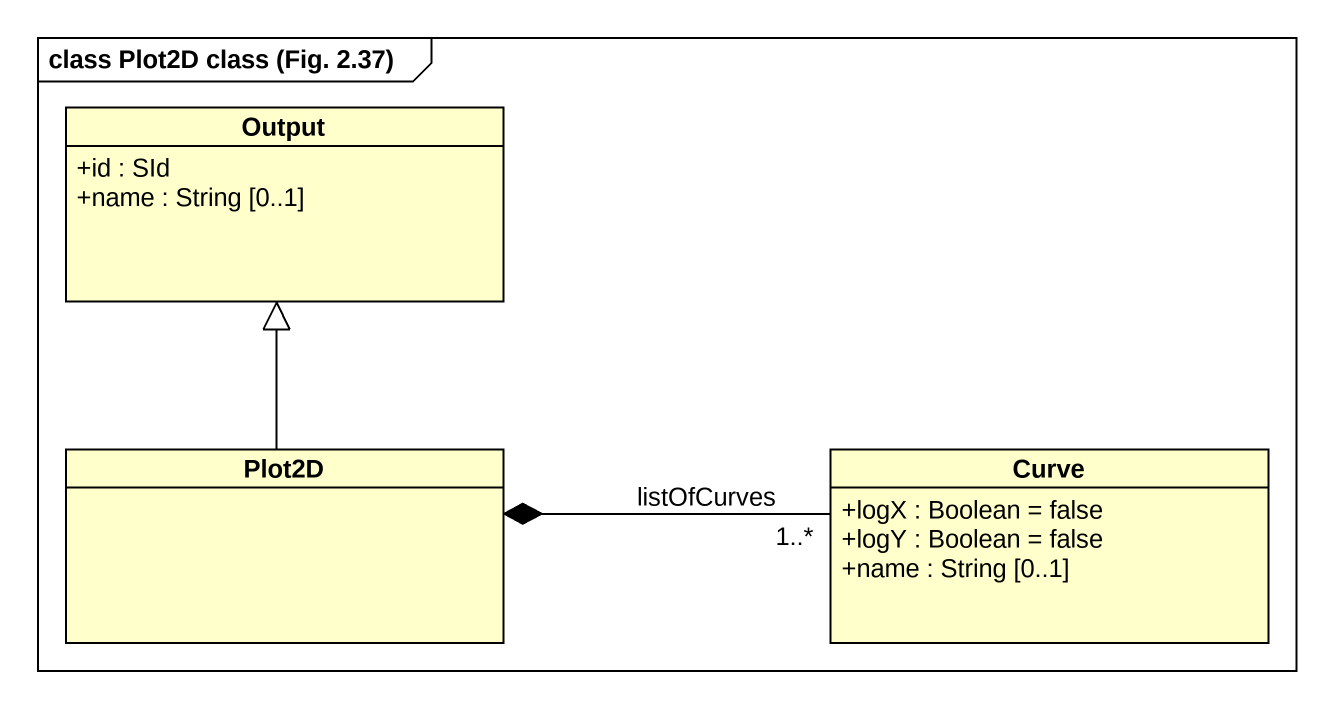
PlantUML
@startuml
mainframe class Plot2D class (Fig. 2.37)
hide circle
hide empty members
skinparam classAttributeIconSize 0
class Output {
  +id : SId
  +name : String [0..1]
}
class Plot2D
class Curve {
  +logX : Boolean = false
  +logY : Boolean = false
  +name : String [0..1]
}
Plot2D -up-|> Output
Plot2D *-right- "1..*" Curve : listOfCurves
@enduml
